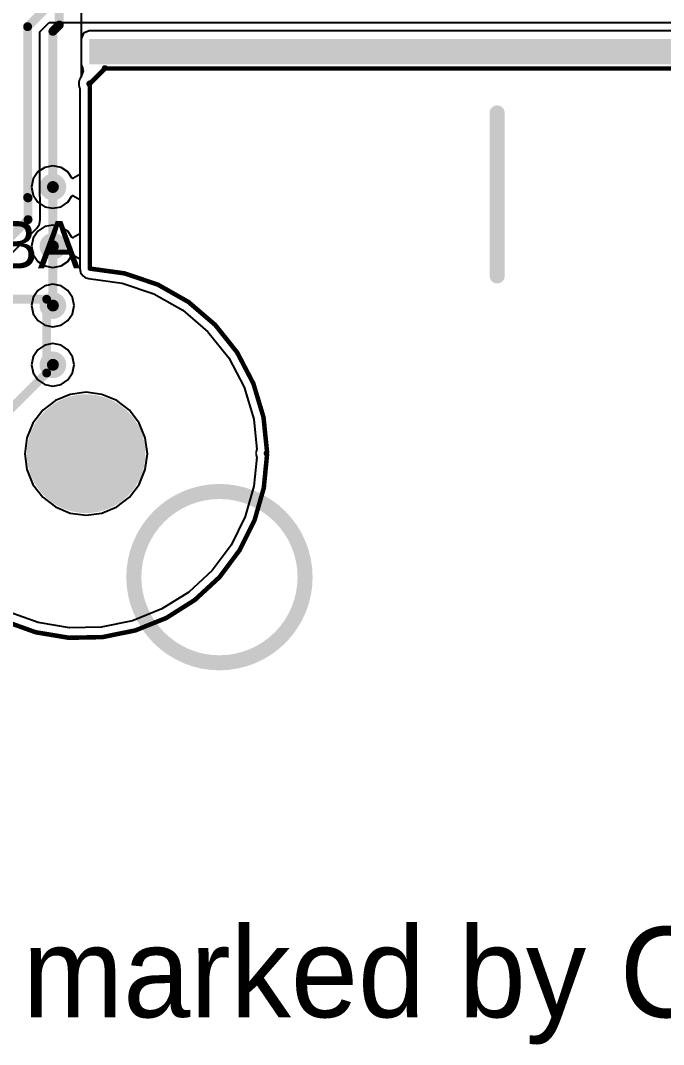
# Model space of a CAD drawing. Extents: x 17 to 262, y 47 to 156.
# Drawn here: x 74.95 to 85.81, y 46.53 to 63.81 of the extents above; entities that cross this region are included whole.
import ezdxf

# ---------------------------------------------------------------- set-up
doc = ezdxf.new("R2010")
doc.units = 0
for name, color, linetype in [('BOTTOMLAYER', 5, 'CONTINUOUS'), ('BOTTOMSOLDER', 6, 'CONTINUOUS'), ('KEEPOUTLAYER', 6, 'CONTINUOUS'), ('MECHANICAL1', 6, 'CONTINUOUS'), ('MECHANICAL16', 56, 'CONTINUOUS'), ('MIDLAYER1', 16, 'CONTINUOUS'), ('MIDLAYER2', 76, 'CONTINUOUS'), ('MULTILAYER', 9, 'CONTINUOUS'), ('PADHOLELAYER', 156, 'CONTINUOUS'), ('TOPLAYER', 1, 'CONTINUOUS'), ('TOPOVERLAY', 2, 'CONTINUOUS'), ('TOPSOLDER', 216, 'CONTINUOUS'), ('VIAHOLELAYER', 16, 'CONTINUOUS')]:
    doc.layers.add(name, color=color, linetype=linetype)

msp = doc.modelspace()

# ---------------------------------------------------------------- linework, layer by layer
at = {"layer": 'BOTTOMLAYER'}
for p, q in [((75.978, 66.544), (75.974, 62.854)), ((75.936, 62.764), (75.935, 62.76)), ((75.935, 62.76), (75.936, 62.751)), ((75.936, 62.751), (75.935, 62.747)), ((75.935, 62.747), (75.936, 62.741)), ((75.936, 62.741), (75.935, 62.734)), ((75.935, 62.734), (75.936, 62.731)), ((75.936, 62.731), (75.935, 62.723)), ((75.938, 62.771), (75.936, 62.764)), ((75.94, 62.781), (75.938, 62.774)), ((75.938, 62.774), (75.938, 62.771)), ((75.941, 62.789), (75.94, 62.781)), ((75.942, 62.792), (75.941, 62.789)), ((75.943, 62.799), (75.942, 62.792)), ((75.945, 62.803), (75.943, 62.799)), ((75.948, 62.81), (75.945, 62.803)), ((75.949, 62.812), (75.948, 62.81)), ((75.953, 62.819), (75.949, 62.812)), ((75.955, 62.827), (75.953, 62.819)), ((75.957, 62.829), (75.955, 62.827)), ((75.96, 62.836), (75.957, 62.829)), ((75.962, 62.84), (75.96, 62.836)), ((75.967, 62.845), (75.962, 62.84)), ((75.968, 62.848), (75.967, 62.845)), ((75.973, 62.853), (75.968, 62.848)), ((75.974, 62.854), (75.973, 62.853)), ((75.935, 62.723), (75.936, 62.719)), ((75.936, 62.719), (75.939, 62.71)), ((75.939, 62.71), (75.939, 62.706)), ((75.939, 62.706), (75.941, 62.7)), ((75.941, 62.7), (75.941, 62.695)), ((75.941, 62.695), (75.943, 62.691)), ((75.943, 62.691), (75.944, 62.682)), ((75.944, 62.682), (75.946, 62.678)), ((75.946, 62.678), (75.95, 62.67)), ((75.95, 62.67), (75.951, 62.666)), ((75.951, 62.666), (75.953, 62.663)), ((75.953, 62.663), (75.953, 59.624)), ((75.953, 59.624), (75.958, 59.603)), ((75.958, 59.603), (75.959, 59.581)), ((75.959, 59.581), (75.964, 59.571)), ((75.964, 59.571), (75.966, 59.56)), ((75.966, 59.56), (75.978, 59.542)), ((75.978, 59.542), (75.988, 59.522)), ((75.988, 59.522), (75.996, 59.515)), ((75.996, 59.515), (76.003, 59.505)), ((76.003, 59.505), (76.021, 59.493)), ((76.021, 59.493), (76.037, 59.479)), ((76.037, 59.479), (76.048, 59.475)), ((76.048, 59.475), (76.057, 59.468)), ((76.057, 59.468), (76.079, 59.464)), ((76.079, 59.464), (76.099, 59.457)), ((76.099, 59.457), (76.671, 59.379)), ((76.671, 59.379), (77.203, 59.199)), ((77.203, 59.199), (77.691, 58.921)), ((77.691, 58.921), (78.117, 58.557)), ((78.117, 58.557), (78.467, 58.118)), ((78.467, 58.118), (78.727, 57.62)), ((78.727, 57.62), (78.889, 57.083)), ((75.542, 57.397), (75.327, 57.232)), ((75.792, 57.501), (75.542, 57.397)), ((76.06, 57.536), (75.792, 57.501)), ((76.328, 57.501), (76.06, 57.536)), ((76.578, 57.397), (76.328, 57.501)), ((76.792, 57.232), (76.578, 57.397)), ((75.327, 57.232), (75.163, 57.018)), ((76.957, 57.018), (76.792, 57.232)), ((78.889, 57.083), (78.941, 56.573)), ((75.163, 57.018), (75.059, 56.768)), ((77.06, 56.768), (76.957, 57.018)), ((75.059, 56.768), (75.024, 56.5)), ((77.096, 56.5), (77.06, 56.768)), ((78.929, 56.529), (78.928, 56.525)), ((78.928, 56.525), (78.929, 56.516)), ((78.929, 56.516), (78.928, 56.511)), ((78.928, 56.511), (78.929, 56.506)), ((78.929, 56.506), (78.928, 56.501)), ((78.932, 56.538), (78.929, 56.529)), ((78.934, 56.547), (78.932, 56.542)), ((78.932, 56.542), (78.932, 56.538)), ((78.936, 56.557), (78.934, 56.553)), ((78.934, 56.553), (78.934, 56.547)), ((78.937, 56.566), (78.936, 56.557)), ((78.939, 56.57), (78.937, 56.566)), ((78.941, 56.573), (78.939, 56.57)), ((75.024, 56.5), (75.059, 56.232)), ((77.06, 56.232), (77.096, 56.5)), ((78.941, 56.439), (78.894, 55.955)), ((78.928, 56.501), (78.929, 56.497)), ((78.929, 56.497), (78.928, 56.487)), ((78.928, 56.487), (78.929, 56.483)), ((78.929, 56.483), (78.932, 56.474)), ((78.932, 56.474), (78.932, 56.47)), ((78.932, 56.47), (78.934, 56.465)), ((78.934, 56.465), (78.934, 56.459)), ((78.934, 56.459), (78.936, 56.456)), ((78.936, 56.456), (78.937, 56.446)), ((78.937, 56.446), (78.939, 56.442)), ((78.939, 56.442), (78.941, 56.439)), ((75.059, 56.232), (75.163, 55.982)), ((76.957, 55.982), (77.06, 56.232)), ((75.163, 55.982), (75.327, 55.768)), ((76.792, 55.768), (76.957, 55.982)), ((78.894, 55.955), (78.746, 55.439)), ((75.327, 55.768), (75.542, 55.603)), ((76.578, 55.603), (76.792, 55.768)), ((75.542, 55.603), (75.792, 55.499)), ((75.792, 55.499), (76.06, 55.464)), ((76.06, 55.464), (76.328, 55.499)), ((76.328, 55.499), (76.578, 55.603)), ((78.746, 55.439), (78.508, 54.959)), ((78.508, 54.959), (78.186, 54.53)), ((78.186, 54.53), (77.792, 54.166)), ((77.792, 54.166), (77.339, 53.88)), ((75.252, 53.65), (74.747, 53.832)), ((77.339, 53.88), (76.842, 53.68)), ((75.781, 53.563), (75.252, 53.65)), ((76.317, 53.573), (75.781, 53.563)), ((76.842, 53.68), (76.317, 53.573))]:
    msp.add_line(p, q, dxfattribs=at)
for points, const_width in [([(75.387, 61, 1), (75.612, 61, 1)], 0.225), ([(75.387, 60, 1), (75.612, 60, 1)], 0.225), ([(75.387, 59, 1), (75.612, 59, 1)], 0.225), ([(75.387, 58, 1), (75.612, 58, 1)], 0.225), ([(75.61, 56.5, 1), (76.51, 56.5, 1)], 0.9)]:
    msp.add_lwpolyline(points, format="xyb", close=True, dxfattribs=dict(at, const_width=const_width))
at = {"layer": 'BOTTOMSOLDER', "const_width": 1.002}
msp.add_lwpolyline([(75.559, 56.5, 1), (76.561, 56.5, 1)], format="xyb", close=True, dxfattribs=at)
at = {"layer": 'KEEPOUTLAYER', "const_width": 0.0762}
for points in [[(76.135, 62.756), (76.365, 62.986)], [(76.36, 63.003), (76.361, 63.007)], [(76.36, 62.999), (76.36, 63.003)], [(76.36, 62.999), (76.36, 62.994)], [(76.36, 62.994), (76.362, 62.99)], [(76.361, 63.007), (76.363, 63.01)], [(76.362, 62.99), (76.365, 62.986)], [(76.363, 63.01), (76.366, 63.013)], [(76.366, 63.013), (76.369, 63.016)], [(76.369, 63.016), (76.373, 63.017)], [(76.373, 63.017), (76.377, 63.018)], [(76.377, 63.018), (76.381, 63.018)], [(76.381, 63.018), (76.385, 63.017)], [(76.385, 63.017), (76.388, 63.016)], [(76.388, 63.016), (76.392, 63.013)], [(76.392, 63.013), (76.394, 63.01)], [(76.394, 63.01), (76.396, 63.007)], [(76.396, 63.007), (76.397, 63.003)], [(76.397, 63.003), (76.398, 62.999)], [(76.398, 62.999), (117.9, 62.999)], [(76.103, 62.746), (76.104, 62.75)], [(76.103, 62.742), (76.103, 62.746)], [(76.103, 62.742), (76.103, 62.738)], [(76.103, 62.738), (76.105, 62.734)], [(76.104, 62.75), (76.107, 62.754)], [(76.105, 62.734), (76.107, 62.73)], [(76.107, 62.754), (76.109, 62.757)], [(76.107, 62.73), (76.11, 62.727)], [(76.109, 62.757), (76.113, 62.759)], [(76.11, 62.727), (76.114, 62.725)], [(76.113, 62.759), (76.116, 62.76)], [(76.114, 62.725), (76.118, 62.724)], [(76.116, 62.76), (76.12, 62.761)], [(76.118, 62.724), (76.122, 62.723)], [(76.12, 62.761), (76.124, 62.761)], [(76.122, 59.624), (76.122, 62.723)], [(76.124, 62.761), (76.128, 62.76)], [(76.128, 62.76), (76.132, 62.758)], [(76.132, 62.758), (76.135, 62.756)], [(76.122, 59.624), (76.71, 59.543)], [(76.71, 59.543), (77.272, 59.353)], [(77.272, 59.353), (77.788, 59.06)], [(77.788, 59.06), (78.239, 58.674)], [(78.239, 58.674), (78.609, 58.21)], [(78.609, 58.21), (78.884, 57.684)], [(78.884, 57.684), (79.055, 57.116)], [(79.055, 57.116), (79.115, 56.525)], [(79.06, 55.923), (79.115, 56.487)], [(79.096, 56.51), (79.098, 56.514)], [(79.096, 56.506), (79.096, 56.51)], [(79.096, 56.506), (79.096, 56.502)], [(79.096, 56.502), (79.098, 56.498)], [(79.098, 56.514), (79.1, 56.518)], [(79.098, 56.498), (79.1, 56.494)], [(79.1, 56.518), (79.103, 56.521)], [(79.1, 56.494), (79.103, 56.491)], [(79.103, 56.521), (79.107, 56.523)], [(79.103, 56.491), (79.107, 56.489)], [(79.107, 56.523), (79.111, 56.525)], [(79.107, 56.489), (79.111, 56.488)], [(79.111, 56.525), (79.115, 56.525)], [(79.111, 56.488), (79.115, 56.487)], [(78.904, 55.378), (79.06, 55.923)], [(78.651, 54.871), (78.904, 55.378)], [(78.312, 54.417), (78.651, 54.871)], [(77.895, 54.032), (78.312, 54.417)], [(77.416, 53.729), (77.895, 54.032)], [(76.891, 53.518), (77.416, 53.729)], [(74.676, 53.678), (75.209, 53.487)], [(75.209, 53.487), (75.768, 53.394)], [(75.768, 53.394), (76.335, 53.405)], [(76.335, 53.405), (76.891, 53.518)]]:
    msp.add_lwpolyline(points, dxfattribs=at)
at = {"layer": 'KEEPOUTLAYER', "const_width": 0.0381}
for points in [[(76.341, 63.003, 1), (76.379, 63.003, 1)], [(76.341, 63.003, 1), (76.379, 63.003, 1)], [(76.341, 62.999, 1), (76.379, 62.999, 1)], [(76.341, 62.999, 1), (76.379, 62.999, 1)], [(76.341, 62.994, 1), (76.379, 62.994, 1)], [(76.341, 62.994, 1), (76.379, 62.994, 1)], [(76.342, 63.007, 1), (76.38, 63.007, 1)], [(76.342, 63.007, 1), (76.38, 63.007, 1)], [(76.343, 62.99, 1), (76.381, 62.99, 1)], [(76.343, 62.99, 1), (76.381, 62.99, 1)], [(76.344, 63.01, 1), (76.382, 63.01, 1)], [(76.344, 63.01, 1), (76.382, 63.01, 1)], [(76.346, 62.986, 1), (76.384, 62.986, 1)], [(76.346, 62.986, 1), (76.384, 62.986, 1)], [(76.347, 63.013, 1), (76.385, 63.013, 1)], [(76.347, 63.013, 1), (76.385, 63.013, 1)], [(76.35, 63.016, 1), (76.388, 63.016, 1)], [(76.35, 63.016, 1), (76.388, 63.016, 1)], [(76.354, 63.017, 1), (76.392, 63.017, 1)], [(76.354, 63.017, 1), (76.392, 63.017, 1)], [(76.358, 63.018, 1), (76.396, 63.018, 1)], [(76.358, 63.018, 1), (76.396, 63.018, 1)], [(76.362, 63.018, 1), (76.4, 63.018, 1)], [(76.362, 63.018, 1), (76.4, 63.018, 1)], [(76.366, 63.017, 1), (76.404, 63.017, 1)], [(76.366, 63.017, 1), (76.404, 63.017, 1)], [(76.369, 63.016, 1), (76.407, 63.016, 1)], [(76.369, 63.016, 1), (76.407, 63.016, 1)], [(76.373, 63.013, 1), (76.411, 63.013, 1)], [(76.373, 63.013, 1), (76.411, 63.013, 1)], [(76.375, 63.01, 1), (76.413, 63.01, 1)], [(76.375, 63.01, 1), (76.413, 63.01, 1)], [(76.377, 63.007, 1), (76.415, 63.007, 1)], [(76.377, 63.007, 1), (76.415, 63.007, 1)], [(76.378, 63.003, 1), (76.417, 63.003, 1)], [(76.378, 63.003, 1), (76.417, 63.003, 1)], [(76.379, 62.999, 1), (76.417, 62.999, 1)], [(76.379, 62.999, 1), (76.417, 62.999, 1)], [(76.084, 62.746, 1), (76.122, 62.746, 1)], [(76.084, 62.746, 1), (76.122, 62.746, 1)], [(76.084, 62.742, 1), (76.122, 62.742, 1)], [(76.084, 62.742, 1), (76.122, 62.742, 1)], [(76.084, 62.738, 1), (76.122, 62.738, 1)], [(76.084, 62.738, 1), (76.122, 62.738, 1)], [(76.085, 62.75, 1), (76.123, 62.75, 1)], [(76.085, 62.75, 1), (76.123, 62.75, 1)], [(76.086, 62.734, 1), (76.124, 62.734, 1)], [(76.086, 62.734, 1), (76.124, 62.734, 1)], [(76.087, 62.754, 1), (76.126, 62.754, 1)], [(76.087, 62.754, 1), (76.126, 62.754, 1)], [(76.088, 62.73, 1), (76.126, 62.73, 1)], [(76.088, 62.73, 1), (76.126, 62.73, 1)], [(76.09, 62.757, 1), (76.128, 62.757, 1)], [(76.09, 62.757, 1), (76.128, 62.757, 1)], [(76.091, 62.727, 1), (76.129, 62.727, 1)], [(76.091, 62.727, 1), (76.129, 62.727, 1)], [(76.094, 62.759, 1), (76.132, 62.759, 1)], [(76.094, 62.759, 1), (76.132, 62.759, 1)], [(76.094, 62.725, 1), (76.133, 62.725, 1)], [(76.094, 62.725, 1), (76.133, 62.725, 1)], [(76.097, 62.76, 1), (76.135, 62.76, 1)], [(76.097, 62.76, 1), (76.135, 62.76, 1)], [(76.098, 62.724, 1), (76.137, 62.724, 1)], [(76.098, 62.724, 1), (76.137, 62.724, 1)], [(76.101, 62.761, 1), (76.139, 62.761, 1)], [(76.101, 62.761, 1), (76.139, 62.761, 1)], [(76.103, 62.723, 1), (76.141, 62.723, 1)], [(76.103, 62.723, 1), (76.141, 62.723, 1)], [(76.105, 62.761, 1), (76.144, 62.761, 1)], [(76.105, 62.761, 1), (76.144, 62.761, 1)], [(76.109, 62.76, 1), (76.147, 62.76, 1)], [(76.109, 62.76, 1), (76.147, 62.76, 1)], [(76.113, 62.758, 1), (76.151, 62.758, 1)], [(76.113, 62.758, 1), (76.151, 62.758, 1)], [(76.116, 62.756, 1), (76.154, 62.756, 1)], [(76.116, 62.756, 1), (76.154, 62.756, 1)], [(76.103, 59.624, 1), (76.141, 59.624, 1)], [(76.103, 59.624, 1), (76.141, 59.624, 1)], [(76.691, 59.543, 1), (76.729, 59.543, 1)], [(76.691, 59.543, 1), (76.729, 59.543, 1)], [(77.253, 59.353, 1), (77.291, 59.353, 1)], [(77.253, 59.353, 1), (77.291, 59.353, 1)], [(77.769, 59.06, 1), (77.807, 59.06, 1)], [(77.769, 59.06, 1), (77.807, 59.06, 1)], [(78.22, 58.674, 1), (78.258, 58.674, 1)], [(78.22, 58.674, 1), (78.258, 58.674, 1)], [(78.59, 58.21, 1), (78.628, 58.21, 1)], [(78.59, 58.21, 1), (78.628, 58.21, 1)], [(78.865, 57.684, 1), (78.903, 57.684, 1)], [(78.865, 57.684, 1), (78.903, 57.684, 1)], [(79.036, 57.116, 1), (79.074, 57.116, 1)], [(79.036, 57.116, 1), (79.074, 57.116, 1)], [(79.077, 56.51, 1), (79.115, 56.51, 1)], [(79.077, 56.51, 1), (79.115, 56.51, 1)], [(79.077, 56.506, 1), (79.115, 56.506, 1)], [(79.077, 56.506, 1), (79.115, 56.506, 1)], [(79.077, 56.502, 1), (79.115, 56.502, 1)], [(79.077, 56.502, 1), (79.115, 56.502, 1)], [(79.079, 56.514, 1), (79.117, 56.514, 1)], [(79.079, 56.514, 1), (79.117, 56.514, 1)], [(79.079, 56.498, 1), (79.117, 56.498, 1)], [(79.079, 56.498, 1), (79.117, 56.498, 1)], [(79.081, 56.518, 1), (79.119, 56.518, 1)], [(79.081, 56.518, 1), (79.119, 56.518, 1)], [(79.081, 56.494, 1), (79.119, 56.494, 1)], [(79.081, 56.494, 1), (79.119, 56.494, 1)], [(79.084, 56.521, 1), (79.122, 56.521, 1)], [(79.084, 56.521, 1), (79.122, 56.521, 1)], [(79.084, 56.491, 1), (79.122, 56.491, 1)], [(79.084, 56.491, 1), (79.122, 56.491, 1)], [(79.087, 56.523, 1), (79.126, 56.523, 1)], [(79.087, 56.523, 1), (79.126, 56.523, 1)], [(79.087, 56.489, 1), (79.126, 56.489, 1)], [(79.087, 56.489, 1), (79.126, 56.489, 1)], [(79.092, 56.525, 1), (79.13, 56.525, 1)], [(79.092, 56.525, 1), (79.13, 56.525, 1)], [(79.092, 56.488, 1), (79.13, 56.488, 1)], [(79.092, 56.488, 1), (79.13, 56.488, 1)], [(79.096, 56.525, 1), (79.134, 56.525, 1)], [(79.096, 56.525, 1), (79.134, 56.525, 1)], [(79.096, 56.487, 1), (79.134, 56.487, 1)], [(79.096, 56.487, 1), (79.134, 56.487, 1)], [(79.041, 55.923, 1), (79.079, 55.923, 1)], [(79.041, 55.923, 1), (79.079, 55.923, 1)], [(78.885, 55.378, 1), (78.923, 55.378, 1)], [(78.885, 55.378, 1), (78.923, 55.378, 1)], [(78.632, 54.871, 1), (78.671, 54.871, 1)], [(78.632, 54.871, 1), (78.671, 54.871, 1)], [(78.293, 54.417, 1), (78.331, 54.417, 1)], [(78.293, 54.417, 1), (78.331, 54.417, 1)], [(77.876, 54.032, 1), (77.915, 54.032, 1)], [(77.876, 54.032, 1), (77.915, 54.032, 1)], [(77.397, 53.729, 1), (77.436, 53.729, 1)], [(77.397, 53.729, 1), (77.436, 53.729, 1)], [(75.19, 53.487, 1), (75.228, 53.487, 1)], [(75.19, 53.487, 1), (75.228, 53.487, 1)], [(75.749, 53.394, 1), (75.788, 53.394, 1)], [(75.749, 53.394, 1), (75.788, 53.394, 1)], [(76.316, 53.405, 1), (76.354, 53.405, 1)], [(76.316, 53.405, 1), (76.354, 53.405, 1)], [(76.872, 53.518, 1), (76.91, 53.518, 1)], [(76.872, 53.518, 1), (76.91, 53.518, 1)]]:
    msp.add_lwpolyline(points, format="xyb", close=True, dxfattribs=at)
at = {"layer": 'KEEPOUTLAYER'}
msp.add_solid([(76.113, 63.068), (117.893, 63.068), (76.113, 63.5), (117.893, 63.5)], dxfattribs=at)
at = {"layer": 'MECHANICAL1', "const_width": 0.0762}
for points in [[(76.135, 62.756), (76.365, 62.986)], [(76.36, 63.003), (76.361, 63.007)], [(76.36, 62.999), (76.36, 63.003)], [(76.36, 62.999), (76.36, 62.994)], [(76.36, 62.994), (76.362, 62.99)], [(76.361, 63.007), (76.363, 63.01)], [(76.362, 62.99), (76.365, 62.986)], [(76.363, 63.01), (76.366, 63.013)], [(76.366, 63.013), (76.369, 63.016)], [(76.369, 63.016), (76.373, 63.017)], [(76.373, 63.017), (76.377, 63.018)], [(76.377, 63.018), (76.381, 63.018)], [(76.381, 63.018), (76.385, 63.017)], [(76.385, 63.017), (76.388, 63.016)], [(76.388, 63.016), (76.392, 63.013)], [(76.392, 63.013), (76.394, 63.01)], [(76.394, 63.01), (76.396, 63.007)], [(76.396, 63.007), (76.397, 63.003)], [(76.397, 63.003), (76.398, 62.999)], [(76.398, 62.999), (117.9, 62.999)], [(76.103, 62.746), (76.104, 62.75)], [(76.103, 62.742), (76.103, 62.746)], [(76.103, 62.742), (76.103, 62.738)], [(76.103, 62.738), (76.105, 62.734)], [(76.104, 62.75), (76.107, 62.754)], [(76.105, 62.734), (76.107, 62.73)], [(76.107, 62.754), (76.109, 62.757)], [(76.107, 62.73), (76.11, 62.727)], [(76.109, 62.757), (76.113, 62.759)], [(76.11, 62.727), (76.114, 62.725)], [(76.113, 62.759), (76.116, 62.76)], [(76.114, 62.725), (76.118, 62.724)], [(76.116, 62.76), (76.12, 62.761)], [(76.118, 62.724), (76.122, 62.723)], [(76.12, 62.761), (76.124, 62.761)], [(76.122, 59.624), (76.122, 62.723)], [(76.124, 62.761), (76.128, 62.76)], [(76.128, 62.76), (76.132, 62.758)], [(76.132, 62.758), (76.135, 62.756)], [(76.122, 59.624), (76.71, 59.543)], [(76.71, 59.543), (77.272, 59.353)], [(77.272, 59.353), (77.788, 59.06)], [(77.788, 59.06), (78.239, 58.674)], [(78.239, 58.674), (78.609, 58.21)], [(78.609, 58.21), (78.884, 57.684)], [(78.884, 57.684), (79.055, 57.116)], [(79.055, 57.116), (79.115, 56.525)], [(79.06, 55.923), (79.115, 56.487)], [(79.096, 56.51), (79.098, 56.514)], [(79.096, 56.506), (79.096, 56.51)], [(79.096, 56.506), (79.096, 56.502)], [(79.096, 56.502), (79.098, 56.498)], [(79.098, 56.514), (79.1, 56.518)], [(79.098, 56.498), (79.1, 56.494)], [(79.1, 56.518), (79.103, 56.521)], [(79.1, 56.494), (79.103, 56.491)], [(79.103, 56.521), (79.107, 56.523)], [(79.103, 56.491), (79.107, 56.489)], [(79.107, 56.523), (79.111, 56.525)], [(79.107, 56.489), (79.111, 56.488)], [(79.111, 56.525), (79.115, 56.525)], [(79.111, 56.488), (79.115, 56.487)], [(78.904, 55.378), (79.06, 55.923)], [(78.651, 54.871), (78.904, 55.378)], [(78.312, 54.417), (78.651, 54.871)], [(77.895, 54.032), (78.312, 54.417)], [(77.416, 53.729), (77.895, 54.032)], [(76.891, 53.518), (77.416, 53.729)], [(74.676, 53.678), (75.209, 53.487)], [(75.209, 53.487), (75.768, 53.394)], [(75.768, 53.394), (76.335, 53.405)], [(76.335, 53.405), (76.891, 53.518)]]:
    msp.add_lwpolyline(points, dxfattribs=at)
at = {"layer": 'MECHANICAL1', "const_width": 0.0381}
for points in [[(76.341, 63.003, 1), (76.379, 63.003, 1)], [(76.341, 63.003, 1), (76.379, 63.003, 1)], [(76.341, 62.999, 1), (76.379, 62.999, 1)], [(76.341, 62.999, 1), (76.379, 62.999, 1)], [(76.341, 62.994, 1), (76.379, 62.994, 1)], [(76.341, 62.994, 1), (76.379, 62.994, 1)], [(76.342, 63.007, 1), (76.38, 63.007, 1)], [(76.342, 63.007, 1), (76.38, 63.007, 1)], [(76.343, 62.99, 1), (76.381, 62.99, 1)], [(76.343, 62.99, 1), (76.381, 62.99, 1)], [(76.344, 63.01, 1), (76.382, 63.01, 1)], [(76.344, 63.01, 1), (76.382, 63.01, 1)], [(76.346, 62.986, 1), (76.384, 62.986, 1)], [(76.346, 62.986, 1), (76.384, 62.986, 1)], [(76.347, 63.013, 1), (76.385, 63.013, 1)], [(76.347, 63.013, 1), (76.385, 63.013, 1)], [(76.35, 63.016, 1), (76.388, 63.016, 1)], [(76.35, 63.016, 1), (76.388, 63.016, 1)], [(76.354, 63.017, 1), (76.392, 63.017, 1)], [(76.354, 63.017, 1), (76.392, 63.017, 1)], [(76.358, 63.018, 1), (76.396, 63.018, 1)], [(76.358, 63.018, 1), (76.396, 63.018, 1)], [(76.362, 63.018, 1), (76.4, 63.018, 1)], [(76.362, 63.018, 1), (76.4, 63.018, 1)], [(76.366, 63.017, 1), (76.404, 63.017, 1)], [(76.366, 63.017, 1), (76.404, 63.017, 1)], [(76.369, 63.016, 1), (76.407, 63.016, 1)], [(76.369, 63.016, 1), (76.407, 63.016, 1)], [(76.373, 63.013, 1), (76.411, 63.013, 1)], [(76.373, 63.013, 1), (76.411, 63.013, 1)], [(76.375, 63.01, 1), (76.413, 63.01, 1)], [(76.375, 63.01, 1), (76.413, 63.01, 1)], [(76.377, 63.007, 1), (76.415, 63.007, 1)], [(76.377, 63.007, 1), (76.415, 63.007, 1)], [(76.378, 63.003, 1), (76.417, 63.003, 1)], [(76.378, 63.003, 1), (76.417, 63.003, 1)], [(76.379, 62.999, 1), (76.417, 62.999, 1)], [(76.379, 62.999, 1), (76.417, 62.999, 1)], [(76.084, 62.746, 1), (76.122, 62.746, 1)], [(76.084, 62.746, 1), (76.122, 62.746, 1)], [(76.084, 62.742, 1), (76.122, 62.742, 1)], [(76.084, 62.742, 1), (76.122, 62.742, 1)], [(76.084, 62.738, 1), (76.122, 62.738, 1)], [(76.084, 62.738, 1), (76.122, 62.738, 1)], [(76.085, 62.75, 1), (76.123, 62.75, 1)], [(76.085, 62.75, 1), (76.123, 62.75, 1)], [(76.086, 62.734, 1), (76.124, 62.734, 1)], [(76.086, 62.734, 1), (76.124, 62.734, 1)], [(76.087, 62.754, 1), (76.126, 62.754, 1)], [(76.087, 62.754, 1), (76.126, 62.754, 1)], [(76.088, 62.73, 1), (76.126, 62.73, 1)], [(76.088, 62.73, 1), (76.126, 62.73, 1)], [(76.09, 62.757, 1), (76.128, 62.757, 1)], [(76.09, 62.757, 1), (76.128, 62.757, 1)], [(76.091, 62.727, 1), (76.129, 62.727, 1)], [(76.091, 62.727, 1), (76.129, 62.727, 1)], [(76.094, 62.759, 1), (76.132, 62.759, 1)], [(76.094, 62.759, 1), (76.132, 62.759, 1)], [(76.094, 62.725, 1), (76.133, 62.725, 1)], [(76.094, 62.725, 1), (76.133, 62.725, 1)], [(76.097, 62.76, 1), (76.135, 62.76, 1)], [(76.097, 62.76, 1), (76.135, 62.76, 1)], [(76.098, 62.724, 1), (76.137, 62.724, 1)], [(76.098, 62.724, 1), (76.137, 62.724, 1)], [(76.101, 62.761, 1), (76.139, 62.761, 1)], [(76.101, 62.761, 1), (76.139, 62.761, 1)], [(76.103, 62.723, 1), (76.141, 62.723, 1)], [(76.103, 62.723, 1), (76.141, 62.723, 1)], [(76.105, 62.761, 1), (76.144, 62.761, 1)], [(76.105, 62.761, 1), (76.144, 62.761, 1)], [(76.109, 62.76, 1), (76.147, 62.76, 1)], [(76.109, 62.76, 1), (76.147, 62.76, 1)], [(76.113, 62.758, 1), (76.151, 62.758, 1)], [(76.113, 62.758, 1), (76.151, 62.758, 1)], [(76.116, 62.756, 1), (76.154, 62.756, 1)], [(76.116, 62.756, 1), (76.154, 62.756, 1)], [(76.103, 59.624, 1), (76.141, 59.624, 1)], [(76.103, 59.624, 1), (76.141, 59.624, 1)], [(76.691, 59.543, 1), (76.729, 59.543, 1)], [(76.691, 59.543, 1), (76.729, 59.543, 1)], [(77.253, 59.353, 1), (77.291, 59.353, 1)], [(77.253, 59.353, 1), (77.291, 59.353, 1)], [(77.769, 59.06, 1), (77.807, 59.06, 1)], [(77.769, 59.06, 1), (77.807, 59.06, 1)], [(78.22, 58.674, 1), (78.258, 58.674, 1)], [(78.22, 58.674, 1), (78.258, 58.674, 1)], [(78.59, 58.21, 1), (78.628, 58.21, 1)], [(78.59, 58.21, 1), (78.628, 58.21, 1)], [(78.865, 57.684, 1), (78.903, 57.684, 1)], [(78.865, 57.684, 1), (78.903, 57.684, 1)], [(79.036, 57.116, 1), (79.074, 57.116, 1)], [(79.036, 57.116, 1), (79.074, 57.116, 1)], [(79.077, 56.51, 1), (79.115, 56.51, 1)], [(79.077, 56.51, 1), (79.115, 56.51, 1)], [(79.077, 56.506, 1), (79.115, 56.506, 1)], [(79.077, 56.506, 1), (79.115, 56.506, 1)], [(79.077, 56.502, 1), (79.115, 56.502, 1)], [(79.077, 56.502, 1), (79.115, 56.502, 1)], [(79.079, 56.514, 1), (79.117, 56.514, 1)], [(79.079, 56.514, 1), (79.117, 56.514, 1)], [(79.079, 56.498, 1), (79.117, 56.498, 1)], [(79.079, 56.498, 1), (79.117, 56.498, 1)], [(79.081, 56.518, 1), (79.119, 56.518, 1)], [(79.081, 56.518, 1), (79.119, 56.518, 1)], [(79.081, 56.494, 1), (79.119, 56.494, 1)], [(79.081, 56.494, 1), (79.119, 56.494, 1)], [(79.084, 56.521, 1), (79.122, 56.521, 1)], [(79.084, 56.521, 1), (79.122, 56.521, 1)], [(79.084, 56.491, 1), (79.122, 56.491, 1)], [(79.084, 56.491, 1), (79.122, 56.491, 1)], [(79.087, 56.523, 1), (79.126, 56.523, 1)], [(79.087, 56.523, 1), (79.126, 56.523, 1)], [(79.087, 56.489, 1), (79.126, 56.489, 1)], [(79.087, 56.489, 1), (79.126, 56.489, 1)], [(79.092, 56.525, 1), (79.13, 56.525, 1)], [(79.092, 56.525, 1), (79.13, 56.525, 1)], [(79.092, 56.488, 1), (79.13, 56.488, 1)], [(79.092, 56.488, 1), (79.13, 56.488, 1)], [(79.096, 56.525, 1), (79.134, 56.525, 1)], [(79.096, 56.525, 1), (79.134, 56.525, 1)], [(79.096, 56.487, 1), (79.134, 56.487, 1)], [(79.096, 56.487, 1), (79.134, 56.487, 1)], [(79.041, 55.923, 1), (79.079, 55.923, 1)], [(79.041, 55.923, 1), (79.079, 55.923, 1)], [(78.885, 55.378, 1), (78.923, 55.378, 1)], [(78.885, 55.378, 1), (78.923, 55.378, 1)], [(78.632, 54.871, 1), (78.671, 54.871, 1)], [(78.632, 54.871, 1), (78.671, 54.871, 1)], [(78.293, 54.417, 1), (78.331, 54.417, 1)], [(78.293, 54.417, 1), (78.331, 54.417, 1)], [(77.876, 54.032, 1), (77.915, 54.032, 1)], [(77.876, 54.032, 1), (77.915, 54.032, 1)], [(77.397, 53.729, 1), (77.436, 53.729, 1)], [(77.397, 53.729, 1), (77.436, 53.729, 1)], [(75.19, 53.487, 1), (75.228, 53.487, 1)], [(75.19, 53.487, 1), (75.228, 53.487, 1)], [(75.749, 53.394, 1), (75.788, 53.394, 1)], [(75.749, 53.394, 1), (75.788, 53.394, 1)], [(76.316, 53.405, 1), (76.354, 53.405, 1)], [(76.316, 53.405, 1), (76.354, 53.405, 1)], [(76.872, 53.518, 1), (76.91, 53.518, 1)], [(76.872, 53.518, 1), (76.91, 53.518, 1)]]:
    msp.add_lwpolyline(points, format="xyb", close=True, dxfattribs=at)
at = {"layer": 'MIDLAYER1'}
for p, q in [((76.016, 63.597), (75.976, 63.5)), ((76.113, 63.637), (76.016, 63.597)), ((117.893, 63.637), (76.113, 63.637)), ((75.976, 63.5), (75.976, 63.068)), ((76.011, 62.958), (75.973, 62.853)), ((75.976, 63.068), (75.995, 63.023)), ((75.995, 63.023), (76.011, 62.958)), ((75.936, 62.764), (75.935, 62.76)), ((75.935, 62.76), (75.936, 62.751)), ((75.936, 62.751), (75.935, 62.747)), ((75.935, 62.747), (75.936, 62.741)), ((75.936, 62.741), (75.935, 62.734)), ((75.935, 62.734), (75.936, 62.731)), ((75.936, 62.731), (75.935, 62.723)), ((75.938, 62.771), (75.936, 62.764)), ((75.94, 62.781), (75.938, 62.774)), ((75.938, 62.774), (75.938, 62.771)), ((75.941, 62.789), (75.94, 62.781)), ((75.942, 62.792), (75.941, 62.789)), ((75.943, 62.799), (75.942, 62.792)), ((75.945, 62.803), (75.943, 62.799)), ((75.948, 62.81), (75.945, 62.803)), ((75.949, 62.812), (75.948, 62.81)), ((75.953, 62.819), (75.949, 62.812)), ((75.955, 62.827), (75.953, 62.819)), ((75.957, 62.829), (75.955, 62.827)), ((75.96, 62.836), (75.957, 62.829)), ((75.962, 62.84), (75.96, 62.836)), ((75.967, 62.845), (75.962, 62.84)), ((75.968, 62.848), (75.967, 62.845)), ((75.973, 62.853), (75.968, 62.848)), ((75.935, 62.723), (75.936, 62.719)), ((75.936, 62.719), (75.939, 62.71)), ((75.939, 62.71), (75.939, 62.706)), ((75.939, 62.706), (75.941, 62.7)), ((75.941, 62.7), (75.941, 62.695)), ((75.941, 62.695), (75.943, 62.691)), ((75.943, 62.691), (75.944, 62.682)), ((75.944, 62.682), (75.946, 62.678)), ((75.946, 62.678), (75.95, 62.67)), ((75.95, 62.67), (75.951, 62.666)), ((75.951, 62.666), (75.953, 62.663)), ((75.953, 62.663), (75.953, 61.21)), ((75.5, 61.359), (75.363, 61.332)), ((75.637, 61.332), (75.5, 61.359)), ((75.246, 61.254), (75.168, 61.137)), ((75.363, 61.332), (75.246, 61.254)), ((75.754, 61.254), (75.637, 61.332)), ((75.826, 61.145), (75.754, 61.254)), ((75.953, 61.21), (75.836, 61.144)), ((75.168, 61.137), (75.141, 61)), ((75.141, 61), (75.168, 60.863)), ((75.836, 61.144), (75.826, 61.145)), ((75.168, 60.863), (75.246, 60.746)), ((75.754, 60.746), (75.826, 60.855)), ((75.826, 60.855), (75.836, 60.856)), ((75.836, 60.856), (75.953, 60.79)), ((75.246, 60.746), (75.363, 60.668)), ((75.363, 60.668), (75.5, 60.641)), ((75.5, 60.641), (75.637, 60.668)), ((75.637, 60.668), (75.754, 60.746)), ((75.953, 60.79), (75.953, 60.21)), ((75.363, 60.332), (75.246, 60.254)), ((75.5, 60.359), (75.363, 60.332)), ((75.637, 60.332), (75.5, 60.359)), ((75.754, 60.254), (75.637, 60.332)), ((75.168, 60.137), (75.141, 60)), ((75.246, 60.254), (75.168, 60.137)), ((75.826, 60.145), (75.754, 60.254)), ((75.836, 60.144), (75.826, 60.145)), ((75.953, 60.21), (75.836, 60.144)), ((75.141, 60), (75.168, 59.863)), ((75.168, 59.863), (75.246, 59.746)), ((75.754, 59.746), (75.826, 59.855)), ((75.826, 59.855), (75.836, 59.856)), ((75.836, 59.856), (75.953, 59.79)), ((75.953, 59.79), (75.953, 59.624)), ((75.246, 59.746), (75.363, 59.668)), ((75.363, 59.668), (75.5, 59.641)), ((75.5, 59.641), (75.637, 59.668)), ((75.637, 59.668), (75.754, 59.746)), ((75.953, 59.624), (75.958, 59.603)), ((75.958, 59.603), (75.959, 59.581)), ((75.959, 59.581), (75.964, 59.571)), ((75.964, 59.571), (75.966, 59.56)), ((75.966, 59.56), (75.978, 59.542)), ((75.978, 59.542), (75.988, 59.522)), ((75.988, 59.522), (75.996, 59.515)), ((75.996, 59.515), (76.003, 59.505)), ((76.003, 59.505), (76.021, 59.493)), ((76.021, 59.493), (76.037, 59.479)), ((76.037, 59.479), (76.048, 59.475)), ((76.048, 59.475), (76.057, 59.468)), ((76.057, 59.468), (76.079, 59.464)), ((76.079, 59.464), (76.099, 59.457)), ((76.099, 59.457), (76.671, 59.379)), ((75.363, 59.332), (75.246, 59.254)), ((75.5, 59.359), (75.363, 59.332)), ((75.637, 59.332), (75.5, 59.359)), ((75.754, 59.254), (75.637, 59.332)), ((76.671, 59.379), (77.203, 59.199)), ((75.168, 59.137), (75.141, 59)), ((75.246, 59.254), (75.168, 59.137)), ((75.832, 59.137), (75.754, 59.254)), ((75.859, 59), (75.832, 59.137)), ((77.203, 59.199), (77.691, 58.921)), ((75.141, 59), (75.168, 58.863)), ((75.832, 58.863), (75.859, 59)), ((75.168, 58.863), (75.246, 58.746)), ((75.754, 58.746), (75.832, 58.863)), ((77.691, 58.921), (78.117, 58.557)), ((75.246, 58.746), (75.363, 58.668)), ((75.363, 58.668), (75.5, 58.641)), ((75.5, 58.641), (75.637, 58.668)), ((75.637, 58.668), (75.754, 58.746)), ((78.117, 58.557), (78.467, 58.118)), ((75.246, 58.254), (75.168, 58.137)), ((75.363, 58.332), (75.246, 58.254)), ((75.5, 58.359), (75.363, 58.332)), ((75.637, 58.332), (75.5, 58.359)), ((75.754, 58.254), (75.637, 58.332)), ((75.832, 58.137), (75.754, 58.254)), ((75.168, 58.137), (75.141, 58)), ((75.859, 58), (75.832, 58.137)), ((78.467, 58.118), (78.727, 57.62)), ((75.141, 58), (75.168, 57.863)), ((75.832, 57.863), (75.859, 58)), ((75.168, 57.863), (75.246, 57.746)), ((75.246, 57.746), (75.363, 57.668)), ((75.637, 57.668), (75.754, 57.746)), ((75.754, 57.746), (75.832, 57.863)), ((75.363, 57.668), (75.5, 57.641)), ((75.5, 57.641), (75.637, 57.668)), ((78.727, 57.62), (78.889, 57.083)), ((75.542, 57.397), (75.327, 57.232)), ((75.792, 57.501), (75.542, 57.397)), ((76.06, 57.536), (75.792, 57.501)), ((76.328, 57.501), (76.06, 57.536)), ((76.578, 57.397), (76.328, 57.501)), ((76.792, 57.232), (76.578, 57.397)), ((75.327, 57.232), (75.163, 57.018)), ((76.957, 57.018), (76.792, 57.232)), ((78.889, 57.083), (78.941, 56.573)), ((75.163, 57.018), (75.059, 56.768)), ((77.06, 56.768), (76.957, 57.018)), ((75.059, 56.768), (75.024, 56.5)), ((77.096, 56.5), (77.06, 56.768)), ((78.929, 56.529), (78.928, 56.525)), ((78.928, 56.525), (78.929, 56.516)), ((78.929, 56.516), (78.928, 56.511)), ((78.928, 56.511), (78.929, 56.506)), ((78.929, 56.506), (78.928, 56.501)), ((78.932, 56.538), (78.929, 56.529)), ((78.934, 56.547), (78.932, 56.542)), ((78.932, 56.542), (78.932, 56.538)), ((78.936, 56.557), (78.934, 56.553)), ((78.934, 56.553), (78.934, 56.547)), ((78.937, 56.566), (78.936, 56.557)), ((78.939, 56.57), (78.937, 56.566)), ((78.941, 56.573), (78.939, 56.57)), ((75.024, 56.5), (75.059, 56.232)), ((77.06, 56.232), (77.096, 56.5)), ((78.941, 56.439), (78.894, 55.955)), ((78.928, 56.501), (78.929, 56.497)), ((78.929, 56.497), (78.928, 56.487)), ((78.928, 56.487), (78.929, 56.483)), ((78.929, 56.483), (78.932, 56.474)), ((78.932, 56.474), (78.932, 56.47)), ((78.932, 56.47), (78.934, 56.465)), ((78.934, 56.465), (78.934, 56.459)), ((78.934, 56.459), (78.936, 56.456)), ((78.936, 56.456), (78.937, 56.446)), ((78.937, 56.446), (78.939, 56.442)), ((78.939, 56.442), (78.941, 56.439)), ((75.059, 56.232), (75.163, 55.982)), ((76.957, 55.982), (77.06, 56.232)), ((75.163, 55.982), (75.327, 55.768)), ((76.792, 55.768), (76.957, 55.982)), ((78.894, 55.955), (78.746, 55.439)), ((75.327, 55.768), (75.542, 55.603)), ((76.578, 55.603), (76.792, 55.768)), ((75.542, 55.603), (75.792, 55.499)), ((75.792, 55.499), (76.06, 55.464)), ((76.06, 55.464), (76.328, 55.499)), ((76.328, 55.499), (76.578, 55.603)), ((78.746, 55.439), (78.508, 54.959)), ((78.508, 54.959), (78.186, 54.53)), ((78.186, 54.53), (77.792, 54.166)), ((77.792, 54.166), (77.339, 53.88)), ((75.252, 53.65), (74.747, 53.832)), ((77.339, 53.88), (76.842, 53.68)), ((75.781, 53.563), (75.252, 53.65)), ((76.317, 53.573), (75.781, 53.563)), ((76.842, 53.68), (76.317, 53.573))]:
    msp.add_line(p, q, dxfattribs=at)
for points, const_width in [([(75.387, 61, 1), (75.612, 61, 1)], 0.225), ([(75.387, 60, 1), (75.612, 60, 1)], 0.225), ([(75.387, 59, 1), (75.612, 59, 1)], 0.225), ([(75.387, 58, 1), (75.612, 58, 1)], 0.225), ([(75.61, 56.5, 1), (76.51, 56.5, 1)], 0.9)]:
    msp.add_lwpolyline(points, format="xyb", close=True, dxfattribs=dict(at, const_width=const_width))
at = {"layer": 'MIDLAYER2'}
for p, q in [((75.279, 63.62), (75.434, 63.775)), ((75.434, 63.775), (117.925, 63.775)), ((75.279, 60.853), (75.279, 63.62)), ((76.016, 63.597), (75.976, 63.5)), ((76.113, 63.637), (76.016, 63.597)), ((117.893, 63.637), (76.113, 63.637)), ((75.976, 63.5), (75.976, 63.068)), ((76.011, 62.958), (75.973, 62.853)), ((75.976, 63.068), (75.995, 63.023)), ((75.995, 63.023), (76.011, 62.958)), ((75.936, 62.764), (75.935, 62.76)), ((75.935, 62.76), (75.936, 62.751)), ((75.936, 62.751), (75.935, 62.747)), ((75.935, 62.747), (75.936, 62.741)), ((75.936, 62.741), (75.935, 62.734)), ((75.935, 62.734), (75.936, 62.731)), ((75.936, 62.731), (75.935, 62.723)), ((75.938, 62.771), (75.936, 62.764)), ((75.94, 62.781), (75.938, 62.774)), ((75.938, 62.774), (75.938, 62.771)), ((75.941, 62.789), (75.94, 62.781)), ((75.942, 62.792), (75.941, 62.789)), ((75.943, 62.799), (75.942, 62.792)), ((75.945, 62.803), (75.943, 62.799)), ((75.948, 62.81), (75.945, 62.803)), ((75.949, 62.812), (75.948, 62.81)), ((75.953, 62.819), (75.949, 62.812)), ((75.955, 62.827), (75.953, 62.819)), ((75.957, 62.829), (75.955, 62.827)), ((75.96, 62.836), (75.957, 62.829)), ((75.962, 62.84), (75.96, 62.836)), ((75.967, 62.845), (75.962, 62.84)), ((75.968, 62.848), (75.967, 62.845)), ((75.973, 62.853), (75.968, 62.848)), ((75.935, 62.723), (75.936, 62.719)), ((75.936, 62.719), (75.939, 62.71)), ((75.939, 62.71), (75.939, 62.706)), ((75.939, 62.706), (75.941, 62.7)), ((75.941, 62.7), (75.941, 62.695)), ((75.941, 62.695), (75.943, 62.691)), ((75.943, 62.691), (75.944, 62.682)), ((75.944, 62.682), (75.946, 62.678)), ((75.946, 62.678), (75.95, 62.67)), ((75.95, 62.67), (75.951, 62.666)), ((75.951, 62.666), (75.953, 62.663)), ((75.953, 62.663), (75.953, 59.624)), ((75.286, 60.816), (75.279, 60.853)), ((75.286, 60.45), (75.286, 60.816)), ((75.226, 60.304), (75.271, 60.371)), ((75.271, 60.371), (75.286, 60.45)), ((75.286, 60.45), (75.286, 60.45)), ((74.105, 59.184), (75.226, 60.304)), ((75.226, 60.304), (75.226, 60.304)), ((75.953, 59.624), (75.958, 59.603)), ((75.958, 59.603), (75.959, 59.581)), ((75.959, 59.581), (75.964, 59.571)), ((75.964, 59.571), (75.966, 59.56)), ((75.966, 59.56), (75.978, 59.542)), ((75.978, 59.542), (75.988, 59.522)), ((75.988, 59.522), (75.996, 59.515)), ((75.996, 59.515), (76.003, 59.505)), ((76.003, 59.505), (76.021, 59.493)), ((76.021, 59.493), (76.037, 59.479)), ((76.037, 59.479), (76.048, 59.475)), ((76.048, 59.475), (76.057, 59.468)), ((76.057, 59.468), (76.079, 59.464)), ((76.079, 59.464), (76.099, 59.457)), ((76.099, 59.457), (76.671, 59.379)), ((76.671, 59.379), (77.203, 59.199)), ((77.203, 59.199), (77.691, 58.921)), ((77.691, 58.921), (78.117, 58.557)), ((78.117, 58.557), (78.467, 58.118)), ((78.467, 58.118), (78.727, 57.62)), ((78.727, 57.62), (78.889, 57.083)), ((75.542, 57.397), (75.327, 57.232)), ((75.792, 57.501), (75.542, 57.397)), ((76.06, 57.536), (75.792, 57.501)), ((76.328, 57.501), (76.06, 57.536)), ((76.578, 57.397), (76.328, 57.501)), ((76.792, 57.232), (76.578, 57.397)), ((75.327, 57.232), (75.163, 57.018)), ((76.957, 57.018), (76.792, 57.232)), ((78.889, 57.083), (78.941, 56.573)), ((75.163, 57.018), (75.059, 56.768)), ((77.06, 56.768), (76.957, 57.018)), ((75.059, 56.768), (75.024, 56.5)), ((77.096, 56.5), (77.06, 56.768)), ((78.929, 56.529), (78.928, 56.525)), ((78.928, 56.525), (78.929, 56.516)), ((78.929, 56.516), (78.928, 56.511)), ((78.928, 56.511), (78.929, 56.506)), ((78.929, 56.506), (78.928, 56.501)), ((78.932, 56.538), (78.929, 56.529)), ((78.934, 56.547), (78.932, 56.542)), ((78.932, 56.542), (78.932, 56.538)), ((78.936, 56.557), (78.934, 56.553)), ((78.934, 56.553), (78.934, 56.547)), ((78.937, 56.566), (78.936, 56.557)), ((78.939, 56.57), (78.937, 56.566)), ((78.941, 56.573), (78.939, 56.57)), ((75.024, 56.5), (75.059, 56.232)), ((77.06, 56.232), (77.096, 56.5)), ((78.941, 56.439), (78.894, 55.955)), ((78.928, 56.501), (78.929, 56.497)), ((78.929, 56.497), (78.928, 56.487)), ((78.928, 56.487), (78.929, 56.483)), ((78.929, 56.483), (78.932, 56.474)), ((78.932, 56.474), (78.932, 56.47)), ((78.932, 56.47), (78.934, 56.465)), ((78.934, 56.465), (78.934, 56.459)), ((78.934, 56.459), (78.936, 56.456)), ((78.936, 56.456), (78.937, 56.446)), ((78.937, 56.446), (78.939, 56.442)), ((78.939, 56.442), (78.941, 56.439)), ((75.059, 56.232), (75.163, 55.982)), ((76.957, 55.982), (77.06, 56.232)), ((75.163, 55.982), (75.327, 55.768)), ((76.792, 55.768), (76.957, 55.982)), ((78.894, 55.955), (78.746, 55.439)), ((75.327, 55.768), (75.542, 55.603)), ((76.578, 55.603), (76.792, 55.768)), ((75.542, 55.603), (75.792, 55.499)), ((75.792, 55.499), (76.06, 55.464)), ((76.06, 55.464), (76.328, 55.499)), ((76.328, 55.499), (76.578, 55.603)), ((78.746, 55.439), (78.508, 54.959)), ((78.508, 54.959), (78.186, 54.53)), ((78.186, 54.53), (77.792, 54.166)), ((77.792, 54.166), (77.339, 53.88)), ((75.252, 53.65), (74.747, 53.832)), ((77.339, 53.88), (76.842, 53.68)), ((75.781, 53.563), (75.252, 53.65)), ((76.317, 53.573), (75.781, 53.563)), ((76.842, 53.68), (76.317, 53.573))]:
    msp.add_line(p, q, dxfattribs=at)
at = {"layer": 'MIDLAYER2', "const_width": 0.15}
for points in [[(75.073, 63.706), (75.349, 63.981)], [(75.073, 60.823), (75.073, 63.706)], [(75.073, 60.823), (75.08, 60.816)], [(75.08, 60.45), (75.08, 60.816)], [(73.482, 58.852), (75.08, 60.45)]]:
    msp.add_lwpolyline(points, dxfattribs=at)
at = {"layer": 'MIDLAYER2'}
for points, const_width in [([(75.035, 63.706, 1), (75.11, 63.706, 1)], 0.075), ([(75.035, 63.706, 1), (75.11, 63.706, 1)], 0.075), ([(75.387, 61, 1), (75.612, 61, 1)], 0.225), ([(75.035, 60.823, 1), (75.11, 60.823, 1)], 0.075), ([(75.035, 60.823, 1), (75.11, 60.823, 1)], 0.075), ([(75.043, 60.816, 1), (75.118, 60.816, 1)], 0.075), ([(75.043, 60.816, 1), (75.118, 60.816, 1)], 0.075), ([(75.043, 60.45, 1), (75.118, 60.45, 1)], 0.075), ([(75.043, 60.45, 1), (75.118, 60.45, 1)], 0.075), ([(75.387, 60, 1), (75.612, 60, 1)], 0.225), ([(75.387, 59, 1), (75.612, 59, 1)], 0.225), ([(75.387, 58, 1), (75.612, 58, 1)], 0.225), ([(75.61, 56.5, 1), (76.51, 56.5, 1)], 0.9)]:
    msp.add_lwpolyline(points, format="xyb", close=True, dxfattribs=dict(at, const_width=const_width))
at = {"layer": 'MULTILAYER'}
for points, const_width in [([(75.387, 61, 1), (75.612, 61, 1)], 0.225), ([(75.387, 60, 1), (75.612, 60, 1)], 0.225), ([(75.387, 59, 1), (75.612, 59, 1)], 0.225), ([(75.387, 58, 1), (75.612, 58, 1)], 0.225), ([(75.61, 56.5, 1), (76.51, 56.5, 1)], 0.9)]:
    msp.add_lwpolyline(points, format="xyb", close=True, dxfattribs=dict(at, const_width=const_width))
at = {"layer": 'PADHOLELAYER', "const_width": 0.5}
msp.add_lwpolyline([(75.81, 56.5, 1), (76.31, 56.5, 1)], format="xyb", close=True, dxfattribs=at)
at = {"layer": 'TOPLAYER'}
for p, q in [((75.978, 66.544), (75.974, 62.854)), ((75.936, 62.764), (75.935, 62.76)), ((75.935, 62.76), (75.936, 62.751)), ((75.936, 62.751), (75.935, 62.747)), ((75.935, 62.747), (75.936, 62.741)), ((75.936, 62.741), (75.935, 62.734)), ((75.935, 62.734), (75.936, 62.731)), ((75.936, 62.731), (75.935, 62.723)), ((75.938, 62.771), (75.936, 62.764)), ((75.94, 62.781), (75.938, 62.774)), ((75.938, 62.774), (75.938, 62.771)), ((75.941, 62.789), (75.94, 62.781)), ((75.942, 62.792), (75.941, 62.789)), ((75.943, 62.799), (75.942, 62.792)), ((75.945, 62.803), (75.943, 62.799)), ((75.948, 62.81), (75.945, 62.803)), ((75.949, 62.812), (75.948, 62.81)), ((75.953, 62.819), (75.949, 62.812)), ((75.955, 62.827), (75.953, 62.819)), ((75.957, 62.829), (75.955, 62.827)), ((75.96, 62.836), (75.957, 62.829)), ((75.962, 62.84), (75.96, 62.836)), ((75.967, 62.845), (75.962, 62.84)), ((75.968, 62.848), (75.967, 62.845)), ((75.973, 62.853), (75.968, 62.848)), ((75.974, 62.854), (75.973, 62.853)), ((75.935, 62.723), (75.936, 62.719)), ((75.936, 62.719), (75.939, 62.71)), ((75.939, 62.71), (75.939, 62.706)), ((75.939, 62.706), (75.941, 62.7)), ((75.941, 62.7), (75.941, 62.695)), ((75.941, 62.695), (75.943, 62.691)), ((75.943, 62.691), (75.944, 62.682)), ((75.944, 62.682), (75.946, 62.678)), ((75.946, 62.678), (75.95, 62.67)), ((75.95, 62.67), (75.951, 62.666)), ((75.951, 62.666), (75.953, 62.663)), ((75.953, 62.663), (75.953, 59.624)), ((75.953, 59.624), (75.958, 59.603)), ((75.958, 59.603), (75.959, 59.581)), ((75.959, 59.581), (75.964, 59.571)), ((75.964, 59.571), (75.966, 59.56)), ((75.966, 59.56), (75.978, 59.542)), ((75.978, 59.542), (75.988, 59.522)), ((75.988, 59.522), (75.996, 59.515)), ((75.996, 59.515), (76.003, 59.505)), ((76.003, 59.505), (76.021, 59.493)), ((76.021, 59.493), (76.037, 59.479)), ((76.037, 59.479), (76.048, 59.475)), ((76.048, 59.475), (76.057, 59.468)), ((76.057, 59.468), (76.079, 59.464)), ((76.079, 59.464), (76.099, 59.457)), ((76.099, 59.457), (76.671, 59.379)), ((76.671, 59.379), (77.203, 59.199)), ((77.203, 59.199), (77.691, 58.921)), ((77.691, 58.921), (78.117, 58.557)), ((78.117, 58.557), (78.467, 58.118)), ((78.467, 58.118), (78.727, 57.62)), ((78.727, 57.62), (78.889, 57.083)), ((75.542, 57.397), (75.327, 57.232)), ((75.792, 57.501), (75.542, 57.397)), ((76.06, 57.536), (75.792, 57.501)), ((76.328, 57.501), (76.06, 57.536)), ((76.578, 57.397), (76.328, 57.501)), ((76.792, 57.232), (76.578, 57.397)), ((75.327, 57.232), (75.163, 57.018)), ((76.957, 57.018), (76.792, 57.232)), ((78.889, 57.083), (78.941, 56.573)), ((75.163, 57.018), (75.059, 56.768)), ((77.06, 56.768), (76.957, 57.018)), ((75.059, 56.768), (75.024, 56.5)), ((77.096, 56.5), (77.06, 56.768)), ((78.929, 56.529), (78.928, 56.525)), ((78.928, 56.525), (78.929, 56.516)), ((78.929, 56.516), (78.928, 56.511)), ((78.928, 56.511), (78.929, 56.506)), ((78.929, 56.506), (78.928, 56.501)), ((78.932, 56.538), (78.929, 56.529)), ((78.934, 56.547), (78.932, 56.542)), ((78.932, 56.542), (78.932, 56.538)), ((78.936, 56.557), (78.934, 56.553)), ((78.934, 56.553), (78.934, 56.547)), ((78.937, 56.566), (78.936, 56.557)), ((78.939, 56.57), (78.937, 56.566)), ((78.941, 56.573), (78.939, 56.57)), ((75.024, 56.5), (75.059, 56.232)), ((77.06, 56.232), (77.096, 56.5)), ((78.941, 56.439), (78.894, 55.955)), ((78.928, 56.501), (78.929, 56.497)), ((78.929, 56.497), (78.928, 56.487)), ((78.928, 56.487), (78.929, 56.483)), ((78.929, 56.483), (78.932, 56.474)), ((78.932, 56.474), (78.932, 56.47)), ((78.932, 56.47), (78.934, 56.465)), ((78.934, 56.465), (78.934, 56.459)), ((78.934, 56.459), (78.936, 56.456)), ((78.936, 56.456), (78.937, 56.446)), ((78.937, 56.446), (78.939, 56.442)), ((78.939, 56.442), (78.941, 56.439)), ((75.059, 56.232), (75.163, 55.982)), ((76.957, 55.982), (77.06, 56.232)), ((75.163, 55.982), (75.327, 55.768)), ((76.792, 55.768), (76.957, 55.982)), ((78.894, 55.955), (78.746, 55.439)), ((75.327, 55.768), (75.542, 55.603)), ((76.578, 55.603), (76.792, 55.768)), ((75.542, 55.603), (75.792, 55.499)), ((75.792, 55.499), (76.06, 55.464)), ((76.06, 55.464), (76.328, 55.499)), ((76.328, 55.499), (76.578, 55.603)), ((78.746, 55.439), (78.508, 54.959)), ((78.508, 54.959), (78.186, 54.53)), ((78.186, 54.53), (77.792, 54.166)), ((77.792, 54.166), (77.339, 53.88)), ((75.252, 53.65), (74.747, 53.832)), ((77.339, 53.88), (76.842, 53.68)), ((75.781, 53.563), (75.252, 53.65)), ((76.317, 53.573), (75.781, 53.563)), ((76.842, 53.68), (76.317, 53.573))]:
    msp.add_line(p, q, dxfattribs=at)
at = {"layer": 'TOPLAYER', "const_width": 0.15}
for points in [[(75.607, 63.734), (75.607, 68.893)], [(75.5, 63.627), (75.607, 63.734)], [(75.5, 61), (75.5, 63.627)], [(75.5, 60), (75.5, 61)], [(75.5, 59), (75.5, 60)], [(74.752, 59.106), (75.394, 59.106)], [(75.394, 57.862), (75.394, 59.106)], [(74.638, 57.106), (75.394, 57.862)]]:
    msp.add_lwpolyline(points, dxfattribs=at)
at = {"layer": 'TOPLAYER'}
for points, const_width in [([(75.57, 63.734, 1), (75.645, 63.734, 1)], 0.075), ([(75.57, 63.734, 1), (75.645, 63.734, 1)], 0.075), ([(75.462, 63.627, 1), (75.537, 63.627, 1)], 0.075), ([(75.462, 63.627, 1), (75.537, 63.627, 1)], 0.075), ([(75.387, 61, 1), (75.612, 61, 1)], 0.225), ([(75.462, 61, 1), (75.537, 61, 1)], 0.075), ([(75.462, 61, 1), (75.537, 61, 1)], 0.075), ([(75.387, 60, 1), (75.612, 60, 1)], 0.225), ([(75.462, 60, 1), (75.537, 60, 1)], 0.075), ([(75.462, 60, 1), (75.537, 60, 1)], 0.075), ([(75.387, 59, 1), (75.612, 59, 1)], 0.225), ([(75.357, 59.106, 1), (75.432, 59.106, 1)], 0.075), ([(75.357, 59.106, 1), (75.432, 59.106, 1)], 0.075), ([(75.462, 59, 1), (75.537, 59, 1)], 0.075), ([(75.387, 58, 1), (75.612, 58, 1)], 0.225), ([(75.357, 57.862, 1), (75.432, 57.862, 1)], 0.075), ([(75.357, 57.862, 1), (75.432, 57.862, 1)], 0.075), ([(75.61, 56.5, 1), (76.51, 56.5, 1)], 0.9)]:
    msp.add_lwpolyline(points, format="xyb", close=True, dxfattribs=dict(at, const_width=const_width))
at = {"layer": 'TOPOVERLAY', "const_width": 0.254}
msp.add_lwpolyline([(83, 59.5), (83, 62.25)], dxfattribs=at)
at = {"layer": 'TOPOVERLAY'}
for points, const_width in [([(82.936, 62.25, 1), (83.063, 62.25, 1)], 0.127), ([(82.936, 59.5, 1), (83.063, 59.5, 1)], 0.127), ([(79.757, 54.417, 1), (76.866, 54.417, 1)], 0.254), ([(76.803, 54.417, 1), (76.93, 54.417, 1)], 0.127), ([(79.694, 54.417, 1), (79.821, 54.417, 1)], 0.127)]:
    msp.add_lwpolyline(points, format="xyb", close=True, dxfattribs=dict(at, const_width=const_width))
at = {"layer": 'TOPSOLDER', "const_width": 1.002}
msp.add_lwpolyline([(75.559, 56.5, 1), (76.561, 56.5, 1)], format="xyb", close=True, dxfattribs=at)
at = {"layer": 'VIAHOLELAYER', "const_width": 0.1}
for points in [[(75.45, 61, 1), (75.55, 61, 1)], [(75.45, 60, 1), (75.55, 60, 1)], [(75.45, 59, 1), (75.55, 59, 1)], [(75.45, 58, 1), (75.55, 58, 1)]]:
    msp.add_lwpolyline(points, format="xyb", close=True, dxfattribs=at)

# ---------------------------------------------------------------- texts
at = {"layer": 'MECHANICAL16'}
msp.add_text('Tab in areas marked by Circle only', height=1.524, dxfattribs=at).set_placement((63.094, 46.99))
at = {"layer": 'TOPOVERLAY'}
msp.add_text('MS5611-01BA', height=0.8, dxfattribs=at).set_placement((69, 59.626))

doc.saveas('drawing.dxf')
